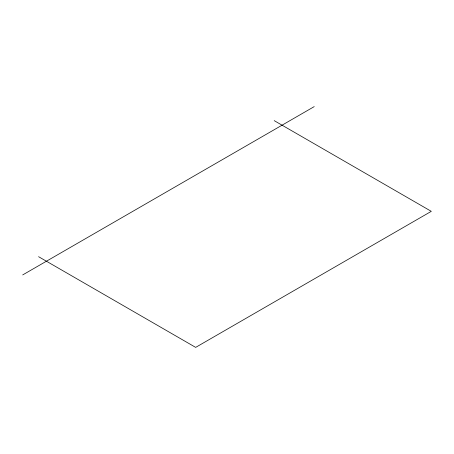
<?xml version="1.0" encoding="UTF-8"?>
<svg xmlns="http://www.w3.org/2000/svg" width="454" height="454" viewBox="0 0 454 454"><rect width="100%" height="100%" fill="white"/><g stroke="black" fill="none" stroke-linecap="round" stroke-linejoin="round"><path stroke-width="0.68" d="M22.7 274.925L314.219 106.616M274.21 120.645L431.3 211.343L195.663 347.384L38.573 256.686"/></g></svg>
